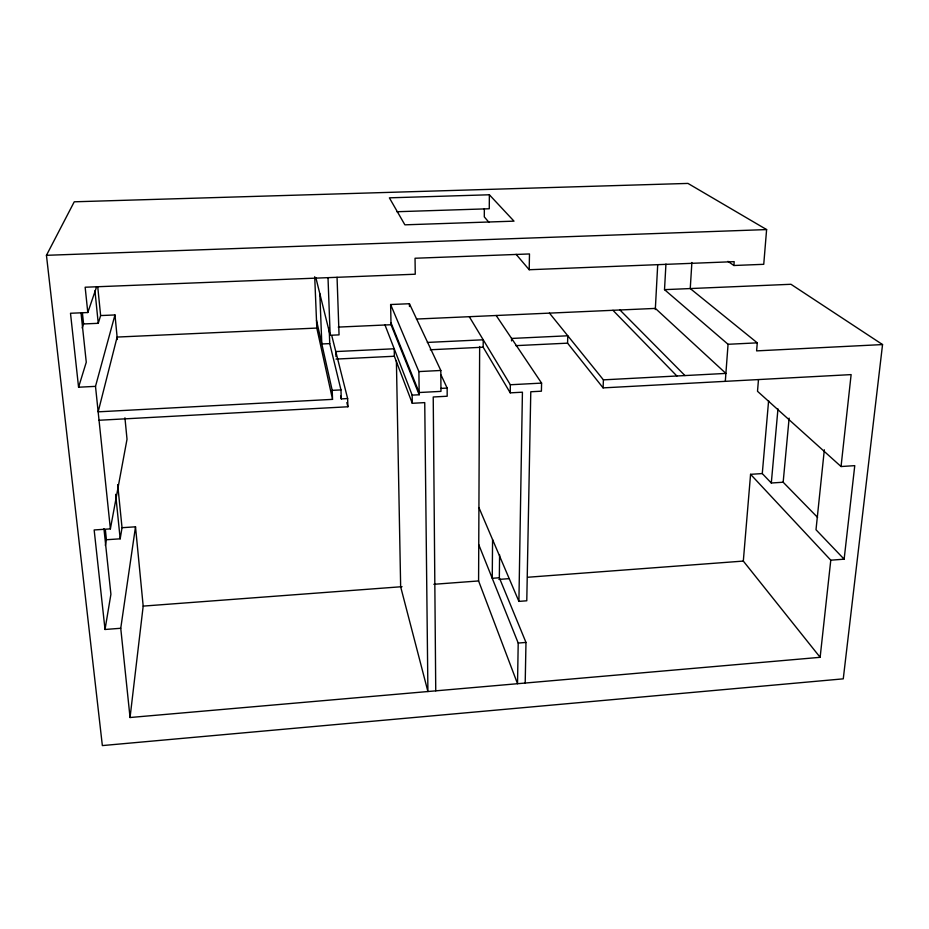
<?xml version="1.0" encoding="UTF-8"?>
<svg xmlns="http://www.w3.org/2000/svg" width="929" height="929" viewBox="0 0 929 929"><rect width="100%" height="100%" fill="white"/><g stroke="black" fill="none" stroke-linecap="round" stroke-linejoin="round"><path stroke-width="1.39" d="M479.654 346.505L478.586 580.939L517.523 683.709L518.208 643.065L478.749 544.649M496.179 315.5L541.584 383.108L541.41 391.19L530.784 391.759L526.778 600.784L518.905 601.388L522.423 392.201L510.23 392.851L483.173 347.214L483.219 339.793L427.328 342.429M484.346 208.711L484.299 216.887L488.979 222.391M489.362 194.776L513.992 221.148L404.881 224.83L389.367 197.831L489.362 194.776L489.269 208.758L396.869 211.731M492.579 539.598L492.242 578.291L499.337 577.757L525.977 642.427L525.199 683.036M499.337 577.757L499.593 554.845M510.23 392.851L510.335 384.757L469.284 316.696M511.554 340.92L511.589 338.446L567.793 335.787L567.573 343.161L603.095 387.881L851.127 374.608L841.047 466.532L854.761 465.65L844.136 559.177L830.781 560.187L750.574 474.324L762.279 473.569L771.302 483.01L783.159 482.221L817.601 517.43M665.942 264.045L664.514 289.651L790.974 284.286L882.55 344.566L843.265 678.844L102.353 745.581L46.45 255.312L74.25 201.802L687.959 183.419L766.611 229.579L763.743 264.312L733.898 265.497L734.189 261.653L529.193 269.735L529.484 253.954L415.042 258.25L415.251 274.218L85.154 287.224L87.802 312.527L70.499 313.259L78.57 387.219L95.501 386.359L114.975 314.954L100.634 315.57L98.253 323.315L83.575 323.954L82.193 327.995M603.095 387.881L603.409 379.856L549.469 313.119M655.305 309.554L657.709 264.649M691.884 262.489L690.247 288.559L757.274 342.847L756.612 350.883L882.55 344.566M725.305 381.343L728.057 344.287L664.514 289.651M105.349 545.451L106.417 539.749L120.178 538.82L122.036 527.707L135.506 526.813L120.747 628.271L130.048 717.513L820.133 657.314L743.316 561.081L750.574 474.324M758.47 379.74L757.507 391.295L841.047 466.532M762.279 473.569L768.62 400.643M771.302 483.01L777.968 408.865M783.159 482.221L789.127 418.143M824.337 449.787L815.999 529.739L844.136 559.177M820.133 657.314L830.781 560.187M130.048 717.513L143.182 606.103L135.506 526.813M120.747 628.271L105.023 629.479L110.911 594.246L103.943 528.671M105.023 629.479L94.154 529.96L110.377 528.88L127.018 439.243L124.939 417.818M78.57 387.219L86.269 362.24L81.067 313.328M87.802 312.527L96.662 286.62M518.208 643.065L525.977 642.427M143.182 606.103L402.036 586.687M433.855 584.295L478.679 580.939M498.931 579.417L509.046 578.651M527.846 577.246L743.316 561.081M332.536 399.365L98.16 411.837L117.124 337.064L316.812 328.065L332.536 399.365L332.199 390.354L316.487 320.215M340.618 396.114L341.28 398.901L347.632 398.564L347.899 406.774L99.031 420.256M385.001 324.999L412.162 395.139L419.188 394.755L418.898 371.577L390.621 304.526L409.422 303.725L440.822 370.474L440.961 391.376L419.153 392.526L390.993 322.781M335.973 356.585L335.787 351.568L394.21 348.77L394.361 356.248L412.279 403.291L424.739 402.617L427.909 691.524L400.654 586.791L396.393 360.615M332.199 390.354L340.966 389.901L341.28 398.901M440.938 388.403L447.151 388.078L447.186 396.23L433.228 396.985L435.747 690.839M510.335 384.757L541.584 383.108M603.409 379.856L725.897 373.412L655.375 308.405L416.424 319.053M418.898 371.577L440.822 370.474M430.266 349.768L483.173 347.214M515.804 345.646L567.573 343.161M336.054 359.082L394.361 356.248M728.057 344.287L757.274 342.847M340.966 389.901L329.737 343.602L321.817 343.974L319.82 293.657M338.226 327.101L391.028 324.72L419.188 394.755M315.86 277.701L330.155 335.288L339.05 334.87L337.053 277.306M46.45 255.312L766.611 229.579M727.941 261.351L733.898 265.497M619.933 309.984L684.963 375.571M612.943 310.298L676.881 375.99M516.106 254.325L529.193 269.735M441.078 375.061L447.151 388.078M478.923 507.559L518.905 601.388M331.746 335.508L347.632 398.564M346.854 402.571L347.899 406.774M82.379 312.632L83.575 323.954M105.36 529.693L106.417 539.749M95.501 386.359L110.377 528.88M97.777 287.177L100.634 315.57M117.681 484.59L122.036 527.707M94.944 290.823L98.253 323.315M115.649 494.321L120.178 538.82M114.975 314.954L117.356 339.503M314.71 276.737L316.812 328.065M328.007 277.655L330.155 335.288M329.145 327.798L329.737 343.602M390.621 304.526L391.028 324.72M412.162 395.139L412.279 403.291M409.422 303.725L409.468 306.524"/></g></svg>
